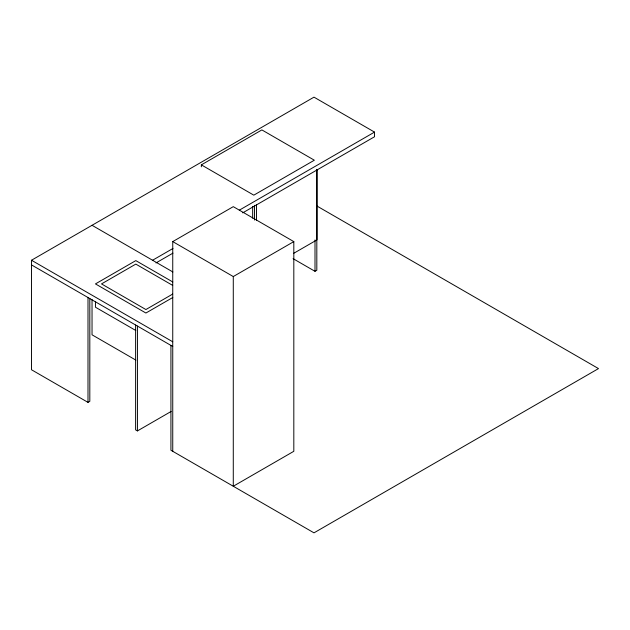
<?xml version="1.0" encoding="UTF-8"?>
<svg xmlns="http://www.w3.org/2000/svg" width="630" height="630" viewBox="0 0 630 630"><rect width="100%" height="100%" fill="white"/><g stroke="black" fill="none" stroke-linecap="round" stroke-linejoin="round"><path stroke-width="0.94" d="M89.814 298.439L89.814 401.326L87.995 402.373L31.5 369.755L31.5 260.245L313.992 97.154L374.527 132.103L374.527 136.757L242.707 212.861M201.348 164.863L261.883 129.914L314.339 160.209L253.811 195.158L201.348 164.863L201.348 166.808M172.746 241.605L233.281 206.656L293.816 241.605L293.816 451.3L233.281 486.25L233.281 276.554L172.746 241.605L172.746 451.3M152.57 260.245L172.974 248.464M239.313 210.168L374.527 132.103M155.972 262.938L172.974 253.126M172.667 294.084L145.9 309.543L101.509 283.909L135.812 264.104L172.659 285.382M172.801 297.502L145.9 313.031L95.453 283.909L135.812 260.615L172.801 281.972M233.281 276.554L293.816 241.605M293.478 253.449L317.016 239.857L317.016 169.958M293.076 258.654L315 271.317L316.819 270.27L316.819 169.336M135.615 325.017L135.615 429.865L137.435 430.912L171.163 411.437M316.858 205.986L598.5 368.589L313.992 532.846L170.927 450.253L170.927 345.405M92.035 225.296L172.864 271.963M31.5 260.245L172.746 341.791M31.5 264.907L172.746 346.453M135.812 330.506L95.453 307.212L95.453 301.384M135.883 360.124L92.035 334.806L92.035 299.526M315 239.959L315 271.317M256.481 204.907L256.481 220.445M254.465 205.333L254.465 220.035M252.654 206.38L252.654 218.145M137.435 326.064L137.435 430.912M87.995 297.525L87.995 402.373"/></g></svg>
